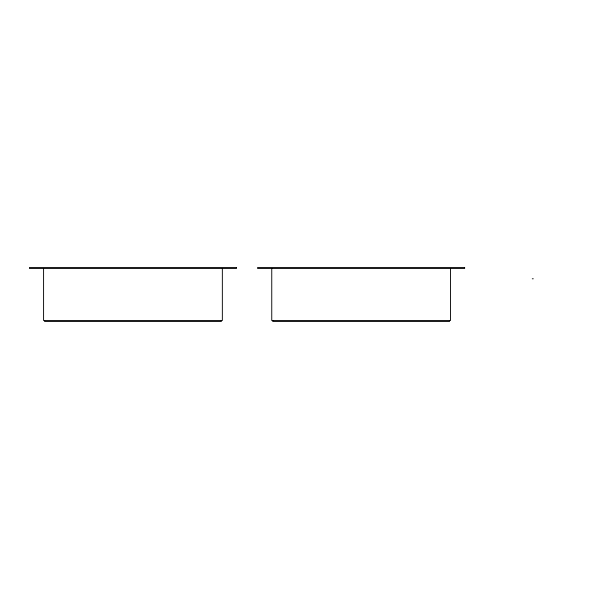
<?xml version="1.0" encoding="UTF-8"?>
<svg xmlns="http://www.w3.org/2000/svg" width="589" height="589" viewBox="0 0 589 589"><rect width="100%" height="100%" fill="white"/><g stroke="black" fill="none" stroke-linecap="round" stroke-linejoin="round"><path stroke-width="0.88" d="M532.279 278.796L533.288 278.796M450.519 268.496L450.519 320.504L271.757 320.504L271.757 268.496M449.51 320.504L449.51 321.513L272.766 321.513L272.766 320.504M222.347 268.496L222.347 320.504L43.586 320.504L43.586 268.496M221.339 320.504L221.339 321.513L44.602 321.513L44.602 320.504M236.491 267.487L29.45 267.487L29.45 268.496L236.491 268.496L236.491 267.487M464.655 267.487L257.621 267.487L257.621 268.496L464.655 268.496L464.655 267.487"/></g></svg>
